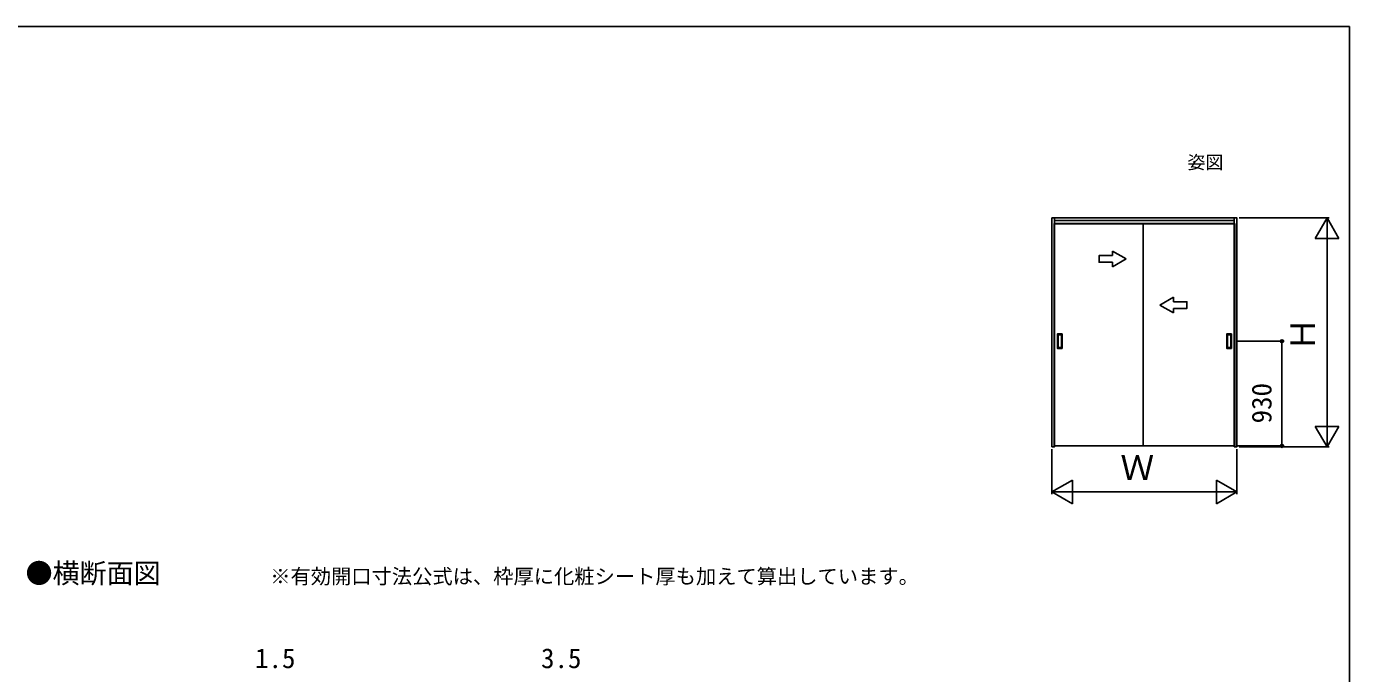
# Model space of a CAD drawing. Units: millimetres, scale not verified. Extents: x -525 to 525, y -783 to 779.
# Drawn here: x -62 to 525, y 459 to 747 of the extents above; entities that cross this region are included whole.
import ezdxf
from ezdxf.enums import TextEntityAlignment as Align

# ---------------------------------------------------------------- set-up
doc = ezdxf.new("R2010")
doc.units = ezdxf.units.MM
doc.header["$LTSCALE"] = 4
for name, color, linetype in [('0-2_USER1', 3, 'Continuous'), ('0-7_YKK_A1', 4, 'Continuous'), ('0-8_YKK_D', 6, 'Continuous'), ('0-9_YKK_ZWAK', 7, 'Continuous')]:
    doc.layers.add(name, color=color, linetype=linetype)
doc.styles.add('ＭＳ ゴシック', font='')
doc.styles.get('ＭＳ ゴシック').set_extended_font_data('MS Gothic')

msp = doc.modelspace()

# ---------------------------------------------------------------- linework, layer by layer
at = {"layer": '0-7_YKK_A1'}
for p, q in [((393.825, 560.35), (393.825, 659.1)), ((474.025, 659.1), (393.825, 659.1)), ((394.05, 660.4), (473.8, 660.4)), ((394.05, 658.9), (473.8, 658.9)), ((433.325, 659.1), (433.325, 560.35)), ((474.025, 560.35), (474.025, 659.1)), ((425.825, 643.395), (419.825, 646.859)), ((419.825, 644.895), (419.825, 646.859)), ((425.825, 643.395), (419.825, 639.931)), ((419.825, 639.931), (419.825, 641.895)), ((440.825, 622.9), (446.825, 626.364)), ((440.825, 622.9), (446.825, 619.436)), ((446.825, 624.4), (446.825, 626.364)), ((446.825, 619.436), (446.825, 621.4)), ((395.275, 603.65), (395.275, 610.05)), ((397.325, 610.1), (395.325, 610.1)), ((395.575, 604.15), (395.575, 609.55)), ((395.625, 609.6), (397.025, 609.6)), ((397.075, 609.55), (397.075, 604.15)), ((397.375, 603.65), (397.375, 610.05)), ((470.475, 603.65), (470.475, 610.05)), ((470.525, 610.1), (472.525, 610.1)), ((470.775, 609.55), (470.775, 604.15)), ((472.225, 609.6), (470.825, 609.6)), ((472.275, 604.15), (472.275, 609.55)), ((472.575, 603.65), (472.575, 610.05)), ((397.325, 603.6), (395.325, 603.6)), ((397.025, 604.1), (395.625, 604.1)), ((470.525, 603.6), (472.525, 603.6)), ((470.825, 604.1), (472.225, 604.1)), ((474.025, 560.35), (393.825, 560.35))]:
    msp.add_line(p, q, dxfattribs=at)
for points in [[(392.85, 559.95), (394.05, 559.95), (394.05, 661.6), (392.85, 661.6)], [(473.8, 559.95), (475, 559.95), (475, 661.6), (473.8, 661.6)]]:
    msp.add_lwpolyline(points, close=True, dxfattribs=at)
for points in [[(473.8, 660.1), (473.8, 661.6), (394.05, 661.6), (394.05, 660.1)], [(419.825, 644.895), (413.825, 644.895), (413.825, 641.895), (419.825, 641.895)], [(446.825, 624.4), (452.825, 624.4), (452.825, 621.4), (446.825, 621.4)]]:
    msp.add_lwpolyline(points, dxfattribs=at)
for centre, start, end in [((395.325, 610.05), 90, 180), ((395.625, 609.55), 90, 180), ((397.025, 609.55), 0, 90), ((397.325, 610.05), 0, 90), ((470.525, 610.05), 90, 180), ((470.825, 609.55), 90, 180), ((472.225, 609.55), 360, 90), ((472.525, 610.05), 0, 90), ((395.325, 603.65), 180, 270), ((395.625, 604.15), 180, 270), ((397.025, 604.15), 270, 0), ((397.325, 603.65), 270, 0), ((470.525, 603.65), 180, 270), ((470.825, 604.15), 180, 270), ((472.225, 604.15), 270, 360), ((472.525, 603.65), 270, 0)]:
    msp.add_arc(centre, 0.05, start, end, dxfattribs=at)
at = {"layer": '0-8_YKK_D'}
for p, q in [((476, 661.6), (516, 661.6)), ((515, 661.6), (509.75, 652.507)), ((515, 661.6), (520.25, 652.507)), ((515, 661.6), (515, 643.413)), ((509.75, 652.507), (520.25, 652.507)), ((515, 570.45), (515, 651.1)), ((475.356, 606.85), (496, 606.85)), ((495, 560.35), (495, 606.85)), ((515, 559.95), (515, 578.137)), ((515, 559.95), (509.75, 569.043)), ((520.25, 569.043), (509.75, 569.043)), ((515, 559.95), (520.25, 569.043)), ((392.85, 558.95), (392.85, 538.95)), ((475, 558.95), (475, 538.95)), ((475.025, 560.35), (496, 560.35)), ((476, 559.95), (516, 559.95)), ((392.85, 539.95), (401.943, 545.2)), ((401.943, 534.7), (401.943, 545.2)), ((475, 539.95), (465.907, 545.2)), ((465.907, 545.2), (465.907, 534.7)), ((392.85, 539.95), (401.943, 534.7)), ((392.85, 539.95), (411.037, 539.95)), ((403.35, 539.95), (464.5, 539.95)), ((475, 539.95), (456.813, 539.95)), ((475, 539.95), (465.907, 534.7))]:
    msp.add_line(p, q, dxfattribs=at)
for centre in [(495, 606.85), (495, 560.35)]:
    msp.add_circle(centre, 0.637, dxfattribs=at)
at = {"layer": '0-9_YKK_ZWAK'}
msp.add_line((-525, 746.6), (525, 746.6), dxfattribs=at)
msp.add_lwpolyline([(-525, -783.4), (525, -783.4), (525, 746.6)], dxfattribs=at)

# ---------------------------------------------------------------- texts
at = {"layer": '0-2_USER1', "style": 'ＭＳ ゴシック'}
for s, height, p in [('姿図', 5.865, (453, 681.6)), ('●横断面図', 8.798, (-62.829, 496.767)), ('※有効開口寸法公式は、枠厚に化粧シート厚も加えて算出しています。', 6.598, (45.805, 497.155))]:
    msp.add_text(s, height=height, dxfattribs=at).set_placement(p, align=Align.BOTTOM_LEFT)
at = {"layer": '0-8_YKK_D', "style": 'ＭＳ ゴシック'}
for s, height, p in [('Ｈ', 11, (513, 602.423)), ('930', 8.798, (493, 570.339))]:
    msp.add_text(s, height=height, rotation=90, dxfattribs=at).set_placement(p, align=Align.BOTTOM_LEFT)
for s, height, p in [('Ｗ', 11, (423.272, 541.95)), ('1.5', 8.798, (39.052, 459.031)), ('3.5', 8.798, (166.028, 459.031))]:
    msp.add_text(s, height=height, dxfattribs=at).set_placement(p, align=Align.BOTTOM_LEFT)

doc.saveas('drawing.dxf')
